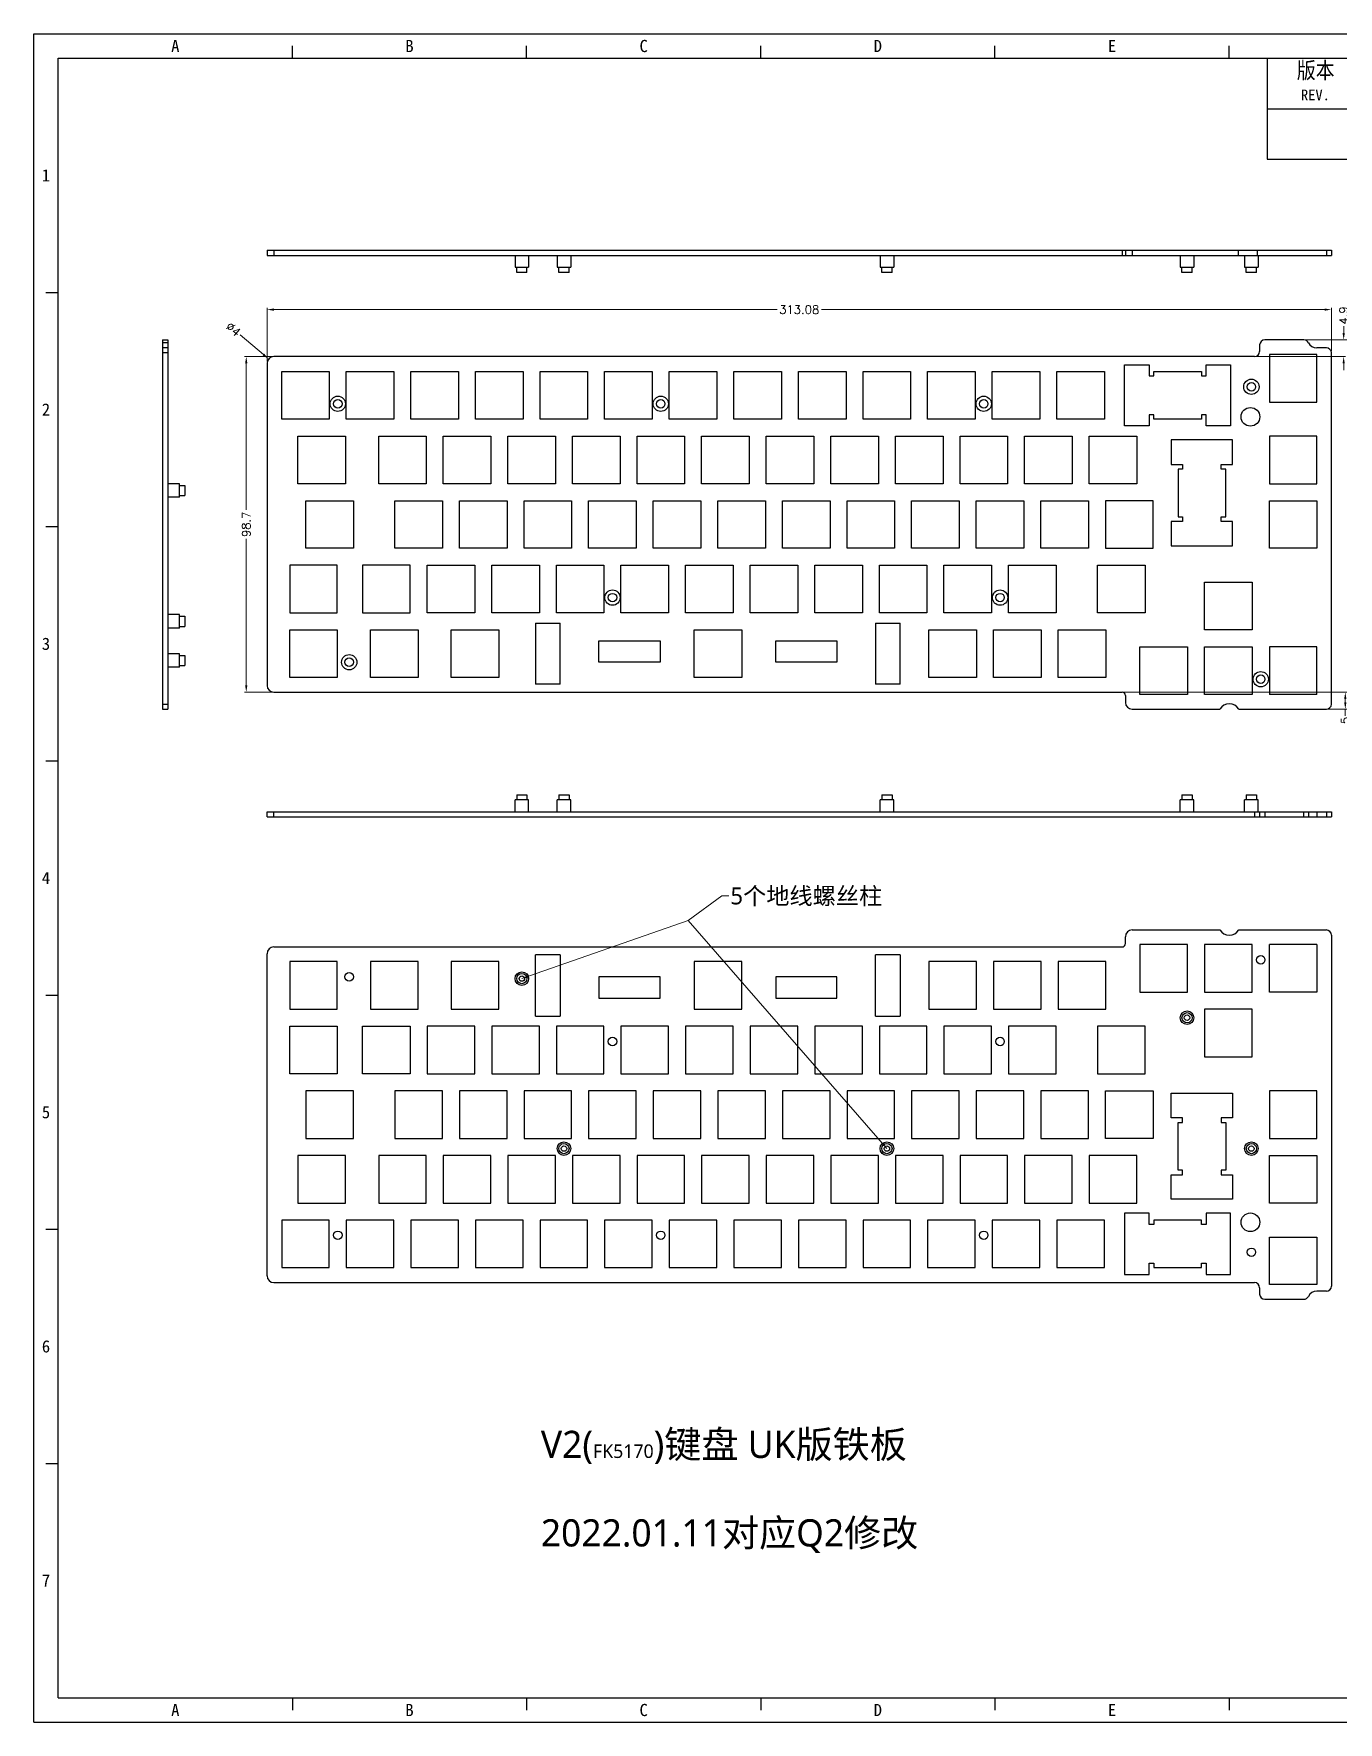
# Model space of a CAD drawing. Header units: millimetres. Extents: x 1828 to 4232, y -172 to 1484.
# Drawn here: x 1828.4 to 2212.1, y 426.4 to 922.9 of the extents above; entities that cross this region are included whole.
import ezdxf
from ezdxf.enums import TextEntityAlignment as Align

# ---------------------------------------------------------------- set-up
doc = ezdxf.new("R2010")
doc.units = ezdxf.units.MM
doc.header["$LTSCALE"] = 30.734
doc.header["$PDMODE"] = 3
doc.header["$PDSIZE"] = 8
doc.layers.get('0').update_dxf_attribs({"linetype": 'CONTINUOUS'})
doc.layers.get('Defpoints').update_dxf_attribs({"linetype": 'CONTINUOUS'})
doc.layers.add('BORDER', color=5, linetype='CONTINUOUS')
doc.layers.add('dim', color=82, linetype='CONTINUOUS', lineweight=9)
doc.styles.add('BORDER', font='')
doc.styles.add('ROMANC', font='romanc.shx', dxfattribs={"bigfont": 'gbcbig.shx'})
doc.styles.get("Standard").update_dxf_attribs({"font": 'txt', "width": 0.85})
doc.styles.get('BORDER').set_extended_font_data('SimSun')
doc.dimstyles.new('YanXiu', dxfattribs={"dimtxt": 2.5, "dimasz": 2.2, "dimexe": 0.66, "dimexo": 0.66, "dimgap": 0.66, "dimtad": 0, "dimdsep": 46, "dimtxsty": 'ROMANC', "dimcen": 0, "dimclrd": 256, "dimclre": 131, "dimclrt": 42, "dimazin": 2, "dimtfac": 1, "dimtofl": 0, "dimtmove": 0, "dimatfit": 3, "dimfxl": 0, "dimlwd": 5, "dimlwe": 5, "dimarcsym": 0})

# ---------------------------------------------------------------- blocks, each defined once
blk = doc.blocks.new('*D9')
at = {"layer": 'Defpoints', "color": 0}
for p in [(1897.05, 841.81), (1897.05, 826.01), (2210.13, 829.06)]:
    blk.add_point(p, dxfattribs=at)
at = {"layer": 'dim', "color": 131, "lineweight": 5}
for p, q in [((1897.05, 826.51), (1897.05, 842.31)), ((2210.13, 829.56), (2210.13, 842.31))]:
    blk.add_line(p, q, dxfattribs=at)
at = {"layer": 'dim', "lineweight": 5}
for p, q in [((1899.05, 841.81), (2047.08, 841.81)), ((2208.13, 841.81), (2060.1, 841.81))]:
    blk.add_line(p, q, dxfattribs=at)
at = {"layer": 'dim'}
for points in [[(1899.05, 842.14), (1899.05, 841.48), (1897.05, 841.81)], [(2208.13, 842.14), (2208.13, 841.48), (2210.13, 841.81)]]:
    blk.add_solid(points, dxfattribs=at)
at = {"layer": 'dim', "color": 42, "insert": (2053.59, 841.81), "char_height": 2.5, "attachment_point": 5, "style": 'ROMANC'}
blk.add_mtext('313.08', dxfattribs=at)
blk = doc.blocks.new('*D10')
at = {"layer": 'Defpoints', "color": 0}
for p in [(2202.03, 832.91), (2208.63, 724.31), (2217.75, 724.31)]:
    blk.add_point(p, dxfattribs=at)
at = {"layer": 'dim', "color": 131, "lineweight": 5}
for p, q in [((2202.53, 832.91), (2218.25, 832.91)), ((2209.13, 724.31), (2218.25, 724.31))]:
    blk.add_line(p, q, dxfattribs=at)
at = {"layer": 'dim', "lineweight": 5}
for p, q in [((2217.75, 830.91), (2217.75, 783.93)), ((2217.75, 726.31), (2217.75, 773.28))]:
    blk.add_line(p, q, dxfattribs=at)
at = {"layer": 'dim'}
for points in [[(2217.42, 830.91), (2218.09, 830.91), (2217.75, 832.91)], [(2217.42, 726.31), (2218.09, 726.31), (2217.75, 724.31)]]:
    blk.add_solid(points, dxfattribs=at)
at = {"layer": 'dim', "color": 42, "insert": (2217.75, 778.61), "char_height": 2.5, "attachment_point": 5, "rotation": 90, "style": 'ROMANC'}
blk.add_mtext('108.6', dxfattribs=at)
blk = doc.blocks.new('*D54')
at = {"layer": 'Defpoints', "color": 0}
for p in [(2148.53, 729.31), (2208.63, 724.31), (2214.21, 724.31)]:
    blk.add_point(p, dxfattribs=at)
at = {"layer": 'dim', "color": 131, "lineweight": 5}
for p, q in [((2149.03, 729.31), (2214.71, 729.31)), ((2209.13, 724.31), (2214.71, 724.31))]:
    blk.add_line(p, q, dxfattribs=at)
at = {"layer": 'dim', "lineweight": 5}
for p, q in [((2214.21, 727.31), (2214.21, 726.31)), ((2214.21, 724.31), (2214.21, 722.31))]:
    blk.add_line(p, q, dxfattribs=at)
at = {"layer": 'dim'}
for points in [[(2213.88, 727.31), (2214.54, 727.31), (2214.21, 729.31)], [(2213.88, 726.31), (2214.54, 726.31), (2214.21, 724.31)]]:
    blk.add_solid(points, dxfattribs=at)
at = {"layer": 'dim', "color": 42, "insert": (2214.21, 720.97), "char_height": 2.5, "attachment_point": 5, "rotation": 90, "style": 'ROMANC'}
blk.add_mtext('5', dxfattribs=at)
blk = doc.blocks.new('*D55')
at = {"layer": 'Defpoints', "color": 0}
for p in [(2202.03, 832.91), (2213.73, 832.91), (2187.51, 828.01)]:
    blk.add_point(p, dxfattribs=at)
at = {"layer": 'dim', "lineweight": 5}
for p, q in [((2213.73, 834.91), (2213.73, 836.91)), ((2213.73, 826.01), (2213.73, 824.01))]:
    blk.add_line(p, q, dxfattribs=at)
at = {"layer": 'dim', "color": 131, "lineweight": 5}
for p, q in [((2202.53, 832.91), (2214.23, 832.91)), ((2188.01, 828.01), (2214.23, 828.01))]:
    blk.add_line(p, q, dxfattribs=at)
at = {"layer": 'dim'}
for points in [[(2213.4, 834.91), (2214.06, 834.91), (2213.73, 832.91)], [(2213.4, 826.01), (2214.06, 826.01), (2213.73, 828.01)]]:
    blk.add_solid(points, dxfattribs=at)
at = {"layer": 'dim', "color": 42, "insert": (2213.73, 840.08), "char_height": 2.5, "attachment_point": 5, "rotation": 90, "style": 'ROMANC'}
blk.add_mtext('4.9', dxfattribs=at)
blk = doc.blocks.new('*D56')
at = {"layer": 'Defpoints', "color": 0}
for p in [(1890.94, 828.01), (1899.05, 828.01), (1899.05, 729.31)]:
    blk.add_point(p, dxfattribs=at)
at = {"layer": 'dim', "color": 131, "lineweight": 5}
for p, q in [((1898.55, 828.01), (1890.44, 828.01)), ((1898.55, 729.31), (1890.44, 729.31))]:
    blk.add_line(p, q, dxfattribs=at)
at = {"layer": 'dim', "lineweight": 5}
for p, q in [((1890.94, 826.01), (1890.94, 782.96)), ((1890.94, 731.31), (1890.94, 774.35))]:
    blk.add_line(p, q, dxfattribs=at)
at = {"layer": 'dim'}
for points in [[(1890.6, 826.01), (1891.27, 826.01), (1890.94, 828.01)], [(1890.6, 731.31), (1891.27, 731.31), (1890.94, 729.31)]]:
    blk.add_solid(points, dxfattribs=at)
at = {"layer": 'dim', "color": 42, "insert": (1890.94, 778.66), "char_height": 2.5, "attachment_point": 5, "rotation": 90, "style": 'ROMANC'}
blk.add_mtext('98.7', dxfattribs=at)
blk = doc.blocks.new('*D57')
at = {"layer": 'Defpoints', "color": 0}
for p in [(1897.52, 827.29), (1900.58, 824.72)]:
    blk.add_point(p, dxfattribs=at)
at = {"layer": 'dim', "lineweight": 5}
blk.add_line((1889.13, 834.36), (1895.99, 828.58), dxfattribs=at)
at = {"layer": 'dim'}
blk.add_solid([(1896.21, 828.84), (1895.78, 828.33), (1897.52, 827.29)], dxfattribs=at)
at = {"layer": 'dim', "color": 42, "insert": (1887.15, 836.03), "char_height": 2.5, "attachment_point": 5, "rotation": 319.8923, "style": 'ROMANC'}
blk.add_mtext('∅4', dxfattribs=at)

msp = doc.modelspace()

# ---------------------------------------------------------------- linework, layer by layer
at = {"color": 253}
for p, q in [((2191.222, 915.743), (2191.222, 886.032)), ((2191.222, 900.86), (2524.437, 900.86)), ((2191.222, 886.032), (2524.437, 886.032))]:
    msp.add_line(p, q, dxfattribs=at)
at = {"color": 7, "linetype": 'Continuous'}
for p, q in [((1897.052, 859.251), (1897.052, 857.751)), ((1897.052, 859.251), (2210.132, 859.251)), ((1899.052, 859.251), (1899.052, 857.751)), ((2148.532, 859.251), (2148.532, 857.751)), ((2149.532, 859.251), (2149.532, 857.751)), ((2151.532, 859.251), (2151.532, 857.751)), ((2182.822, 857.751), (2182.822, 859.251)), ((2188.362, 857.751), (2188.362, 859.251)), ((2208.632, 859.251), (2208.632, 857.751)), ((2210.132, 859.251), (2210.132, 857.751)), ((1897.052, 857.751), (2210.132, 857.751)), ((1970.002, 857.751), (1970.002, 854.251)), ((1970.002, 854.251), (1974.002, 854.251)), ((1970.502, 852.751), (1970.502, 854.251)), ((1973.502, 852.751), (1973.502, 854.251)), ((1974.002, 857.751), (1974.002, 854.251)), ((1982.382, 857.751), (1982.382, 854.251)), ((1982.382, 854.251), (1986.382, 854.251)), ((1982.882, 852.751), (1982.882, 854.251)), ((1985.882, 852.751), (1985.882, 854.251)), ((1986.382, 857.751), (1986.382, 854.251)), ((2077.382, 857.751), (2077.382, 854.251)), ((2077.382, 854.251), (2081.382, 854.251)), ((2077.882, 852.751), (2077.882, 854.251)), ((2080.882, 852.751), (2080.882, 854.251)), ((2081.382, 857.751), (2081.382, 854.251)), ((2165.657, 857.751), (2165.657, 854.251)), ((2165.657, 854.251), (2169.657, 854.251)), ((2166.157, 852.751), (2166.157, 854.251)), ((2169.157, 852.751), (2169.157, 854.251)), ((2169.657, 857.751), (2169.657, 854.251)), ((2184.582, 857.751), (2184.582, 854.251)), ((2184.582, 854.251), (2188.582, 854.251)), ((2185.082, 852.751), (2185.082, 854.251)), ((2188.082, 852.751), (2188.082, 854.251)), ((2188.582, 857.751), (2188.582, 854.251)), ((1973.502, 852.751), (1970.502, 852.751)), ((1985.882, 852.751), (1982.882, 852.751)), ((2080.882, 852.751), (2077.882, 852.751)), ((2169.157, 852.751), (2166.157, 852.751)), ((2188.082, 852.751), (2185.082, 852.751)), ((1866.329, 832.905), (1866.329, 724.305)), ((1866.329, 832.905), (1867.829, 832.905)), ((1867.829, 832.076), (1866.329, 832.076)), ((1867.829, 830.555), (1866.329, 830.555)), ((1867.829, 832.905), (1867.829, 724.305)), ((2189.012, 831.405), (2189.012, 829.505)), ((2202.029, 832.905), (2190.512, 832.905)), ((2208.632, 830.555), (2205.831, 830.555)), ((1867.829, 829.055), (1866.329, 829.055)), ((1897.052, 826.005), (1897.052, 731.305)), ((2187.512, 828.005), (1899.052, 828.005)), ((2149.277, 825.605), (2156.477, 825.605)), ((2149.277, 807.605), (2149.277, 825.605)), ((2156.477, 825.605), (2156.477, 822.305)), ((2173.277, 825.605), (2180.477, 825.605)), ((2173.277, 822.305), (2173.277, 825.605)), ((2180.477, 825.605), (2180.477, 807.605)), ((2205.882, 828.605), (2191.882, 828.605)), ((2191.882, 828.605), (2191.882, 814.605)), ((2205.882, 814.605), (2205.882, 828.605)), ((2210.132, 725.805), (2210.132, 829.055)), ((1901.352, 809.605), (1901.352, 823.605)), ((1901.352, 823.605), (1915.352, 823.605)), ((1915.352, 823.605), (1915.352, 809.605)), ((1920.352, 809.605), (1920.352, 823.605)), ((1920.352, 823.605), (1934.352, 823.605)), ((1934.352, 823.605), (1934.352, 809.605)), ((1939.352, 809.605), (1939.352, 823.605)), ((1939.352, 823.605), (1953.352, 823.605)), ((1953.352, 823.605), (1953.352, 809.605)), ((1958.352, 809.605), (1958.352, 823.605)), ((1958.352, 823.605), (1972.352, 823.605)), ((1972.352, 823.605), (1972.352, 809.605)), ((1977.352, 809.605), (1977.352, 823.605)), ((1977.352, 823.605), (1991.352, 823.605)), ((1991.352, 823.605), (1991.352, 809.605)), ((1996.352, 809.605), (1996.352, 823.605)), ((1996.352, 823.605), (2010.352, 823.605)), ((2010.352, 823.605), (2010.352, 809.605)), ((2015.352, 809.605), (2015.352, 823.605)), ((2015.352, 823.605), (2029.352, 823.605)), ((2029.352, 823.605), (2029.352, 809.605)), ((2034.352, 809.605), (2034.352, 823.605)), ((2034.352, 823.605), (2048.352, 823.605)), ((2048.352, 823.605), (2048.352, 809.605)), ((2053.352, 809.605), (2053.352, 823.605)), ((2053.352, 823.605), (2067.352, 823.605)), ((2067.352, 823.605), (2067.352, 809.605)), ((2072.352, 809.605), (2072.352, 823.605)), ((2072.352, 823.605), (2086.352, 823.605)), ((2086.352, 823.605), (2086.352, 809.605)), ((2091.352, 809.605), (2091.352, 823.605)), ((2091.352, 823.605), (2105.352, 823.605)), ((2105.352, 823.605), (2105.352, 809.605)), ((2110.352, 823.605), (2124.352, 823.605)), ((2110.352, 809.605), (2110.352, 823.605)), ((2124.352, 823.605), (2124.352, 809.605)), ((2129.352, 823.605), (2143.352, 823.605)), ((2129.352, 809.605), (2129.352, 823.605)), ((2143.352, 823.605), (2143.352, 809.605)), ((2156.477, 822.305), (2157.877, 822.305)), ((2157.877, 823.605), (2171.877, 823.605)), ((2157.877, 822.305), (2157.877, 823.605)), ((2171.877, 823.605), (2171.877, 822.305)), ((2171.877, 822.305), (2173.277, 822.305)), ((2191.882, 814.605), (2205.882, 814.605)), ((1915.352, 809.605), (1901.352, 809.605)), ((1934.352, 809.605), (1920.352, 809.605)), ((1953.352, 809.605), (1939.352, 809.605)), ((1972.352, 809.605), (1958.352, 809.605)), ((1991.352, 809.605), (1977.352, 809.605)), ((2010.352, 809.605), (1996.352, 809.605)), ((2029.352, 809.605), (2015.352, 809.605)), ((2048.352, 809.605), (2034.352, 809.605)), ((2067.352, 809.605), (2053.352, 809.605)), ((2086.352, 809.605), (2072.352, 809.605)), ((2105.352, 809.605), (2091.352, 809.605)), ((2124.352, 809.605), (2110.352, 809.605)), ((2143.352, 809.605), (2129.352, 809.605)), ((2157.877, 810.905), (2156.477, 810.905)), ((2156.477, 810.905), (2156.477, 807.605)), ((2157.877, 809.605), (2157.877, 810.905)), ((2171.877, 809.605), (2157.877, 809.605)), ((2173.277, 810.905), (2171.877, 810.905)), ((2171.877, 810.905), (2171.877, 809.605)), ((2173.277, 807.605), (2173.277, 810.905)), ((1906.117, 790.605), (1906.117, 804.605)), ((1906.117, 804.605), (1920.117, 804.605)), ((1920.117, 804.605), (1920.117, 790.605)), ((1929.882, 790.605), (1929.882, 804.605)), ((1929.882, 804.605), (1943.882, 804.605)), ((1943.882, 804.605), (1943.882, 790.605)), ((1948.882, 790.605), (1948.882, 804.605)), ((1948.882, 804.605), (1962.882, 804.605)), ((1962.882, 804.605), (1962.882, 790.605)), ((1967.882, 790.605), (1967.882, 804.605)), ((1967.882, 804.605), (1981.882, 804.605)), ((1981.882, 804.605), (1981.882, 790.605)), ((1986.882, 790.605), (1986.882, 804.605)), ((1986.882, 804.605), (2000.882, 804.605)), ((2000.882, 804.605), (2000.882, 790.605)), ((2005.882, 790.605), (2005.882, 804.605)), ((2005.882, 804.605), (2019.882, 804.605)), ((2019.882, 804.605), (2019.882, 790.605)), ((2024.882, 790.605), (2024.882, 804.605)), ((2024.882, 804.605), (2038.882, 804.605)), ((2038.882, 804.605), (2038.882, 790.605)), ((2043.882, 790.605), (2043.882, 804.605)), ((2043.882, 804.605), (2057.882, 804.605)), ((2057.882, 804.605), (2057.882, 790.605)), ((2062.882, 790.605), (2062.882, 804.605)), ((2062.882, 804.605), (2076.882, 804.605)), ((2076.882, 804.605), (2076.882, 790.605)), ((2081.882, 790.605), (2081.882, 804.605)), ((2081.882, 804.605), (2095.882, 804.605)), ((2095.882, 804.605), (2095.882, 790.605)), ((2100.882, 804.605), (2114.882, 804.605)), ((2100.882, 790.605), (2100.882, 804.605)), ((2114.882, 804.605), (2114.882, 790.605)), ((2119.882, 804.605), (2133.882, 804.605)), ((2119.882, 790.605), (2119.882, 804.605)), ((2133.882, 804.605), (2133.882, 790.605)), ((2138.882, 804.605), (2152.882, 804.605)), ((2138.882, 790.605), (2138.882, 804.605)), ((2156.477, 807.605), (2149.277, 807.605)), ((2152.882, 804.605), (2152.882, 790.605)), ((2180.477, 807.605), (2173.277, 807.605)), ((2205.882, 804.605), (2191.882, 804.605)), ((2191.882, 804.605), (2191.882, 790.605)), ((2205.882, 790.605), (2205.882, 804.605)), ((2181.022, 803.505), (2163.022, 803.505)), ((2163.022, 803.505), (2163.022, 796.305)), ((2181.022, 796.305), (2181.022, 803.505)), ((2163.022, 796.305), (2166.342, 796.305)), ((2166.342, 794.905), (2165.022, 794.905)), ((2165.022, 794.905), (2165.022, 780.905)), ((2166.342, 796.305), (2166.342, 794.905)), ((2177.702, 796.305), (2181.022, 796.305)), ((2177.702, 794.905), (2177.702, 796.305)), ((2179.022, 794.905), (2177.702, 794.905)), ((2179.022, 780.905), (2179.022, 794.905)), ((1871.329, 790.605), (1867.829, 790.605)), ((1871.329, 786.606), (1871.329, 790.605)), ((1871.329, 790.105), (1872.829, 790.105)), ((1872.829, 790.105), (1872.829, 787.105)), ((1920.117, 790.605), (1906.117, 790.605)), ((1943.882, 790.605), (1929.882, 790.605)), ((1962.882, 790.605), (1948.882, 790.605)), ((1981.882, 790.605), (1967.882, 790.605)), ((2000.882, 790.605), (1986.882, 790.605)), ((2019.882, 790.605), (2005.882, 790.605)), ((2038.882, 790.605), (2024.882, 790.605)), ((2057.882, 790.605), (2043.882, 790.605)), ((2076.882, 790.605), (2062.882, 790.605)), ((2095.882, 790.605), (2081.882, 790.605)), ((2114.882, 790.605), (2100.882, 790.605)), ((2133.882, 790.605), (2119.882, 790.605)), ((2152.882, 790.605), (2138.882, 790.605)), ((2191.882, 790.605), (2205.882, 790.605)), ((1871.329, 786.605), (1867.829, 786.605)), ((1871.329, 787.105), (1872.829, 787.105)), ((1908.502, 771.605), (1908.502, 785.605)), ((1908.502, 785.605), (1922.502, 785.605)), ((1922.502, 785.605), (1922.502, 771.605)), ((1934.647, 771.605), (1934.647, 785.605)), ((1934.647, 785.605), (1948.647, 785.605)), ((1948.647, 785.605), (1948.647, 771.605)), ((1953.647, 771.605), (1953.647, 785.605)), ((1953.647, 785.605), (1967.647, 785.605)), ((1967.647, 785.605), (1967.647, 771.605)), ((1972.647, 771.605), (1972.647, 785.605)), ((1972.647, 785.605), (1986.647, 785.605)), ((1986.647, 785.605), (1986.647, 771.605)), ((1991.647, 771.605), (1991.647, 785.605)), ((1991.647, 785.605), (2005.647, 785.605)), ((2005.647, 785.605), (2005.647, 771.605)), ((2010.647, 771.605), (2010.647, 785.605)), ((2010.647, 785.605), (2024.647, 785.605)), ((2024.647, 785.605), (2024.647, 771.605)), ((2029.647, 771.605), (2029.647, 785.605)), ((2029.647, 785.605), (2043.647, 785.605)), ((2043.647, 785.605), (2043.647, 771.605)), ((2048.647, 771.605), (2048.647, 785.605)), ((2048.647, 785.605), (2062.647, 785.605)), ((2062.647, 785.605), (2062.647, 771.605)), ((2067.647, 785.605), (2081.647, 785.605)), ((2067.647, 771.605), (2067.647, 785.605)), ((2081.647, 785.605), (2081.647, 771.605)), ((2086.647, 785.605), (2100.647, 785.605)), ((2086.647, 771.605), (2086.647, 785.605)), ((2100.647, 785.605), (2100.647, 771.605)), ((2105.647, 785.605), (2119.647, 785.605)), ((2105.647, 771.605), (2105.647, 785.605)), ((2119.647, 785.605), (2119.647, 771.605)), ((2124.647, 785.605), (2138.647, 785.605)), ((2124.647, 771.605), (2124.647, 785.605)), ((2138.647, 785.605), (2138.647, 771.605)), ((2157.647, 785.605), (2143.647, 785.605)), ((2143.647, 785.605), (2143.647, 771.605)), ((2157.647, 771.605), (2157.647, 785.605)), ((2191.882, 785.605), (2205.882, 785.605)), ((2191.882, 771.605), (2191.882, 785.605)), ((2205.882, 785.605), (2205.882, 771.605)), ((2165.022, 780.905), (2166.342, 780.905)), ((2166.342, 780.905), (2166.342, 779.505)), ((2177.702, 780.905), (2179.022, 780.905)), ((2177.702, 779.505), (2177.702, 780.905)), ((2166.342, 779.505), (2163.022, 779.505)), ((2163.022, 779.505), (2163.022, 772.305)), ((2181.022, 779.505), (2177.702, 779.505)), ((2181.022, 772.305), (2181.022, 779.505)), ((1922.502, 771.605), (1908.502, 771.605)), ((1948.647, 771.605), (1934.647, 771.605)), ((1967.647, 771.605), (1953.647, 771.605)), ((1986.647, 771.605), (1972.647, 771.605)), ((2005.647, 771.605), (1991.647, 771.605)), ((2024.647, 771.605), (2010.647, 771.605)), ((2043.647, 771.605), (2029.647, 771.605)), ((2062.647, 771.605), (2048.647, 771.605)), ((2081.647, 771.605), (2067.647, 771.605)), ((2100.647, 771.605), (2086.647, 771.605)), ((2119.647, 771.605), (2105.647, 771.605)), ((2138.647, 771.605), (2124.647, 771.605)), ((2143.647, 771.605), (2157.647, 771.605)), ((2163.022, 772.305), (2181.022, 772.305)), ((2205.882, 771.605), (2191.882, 771.605)), ((1903.722, 766.605), (1903.722, 752.605)), ((1917.722, 766.605), (1903.722, 766.605)), ((1917.722, 752.605), (1917.722, 766.605)), ((1925.157, 766.605), (1925.157, 752.605)), ((1939.157, 766.605), (1925.157, 766.605)), ((1939.157, 752.605), (1939.157, 766.605)), ((1944.157, 752.605), (1944.157, 766.605)), ((1944.157, 766.605), (1958.157, 766.605)), ((1958.157, 766.605), (1958.157, 752.605)), ((1963.157, 752.605), (1963.157, 766.605)), ((1963.157, 766.605), (1977.157, 766.605)), ((1977.157, 766.605), (1977.157, 752.605)), ((1982.157, 752.605), (1982.157, 766.605)), ((1982.157, 766.605), (1996.157, 766.605)), ((1996.157, 766.605), (1996.157, 752.605)), ((2001.157, 752.605), (2001.157, 766.605)), ((2001.157, 766.605), (2015.157, 766.605)), ((2015.157, 766.605), (2015.157, 752.605)), ((2020.157, 752.605), (2020.157, 766.605)), ((2020.157, 766.605), (2034.157, 766.605)), ((2034.157, 766.605), (2034.157, 752.605)), ((2039.157, 752.605), (2039.157, 766.605)), ((2039.157, 766.605), (2053.157, 766.605)), ((2053.157, 766.605), (2053.157, 752.605)), ((2058.157, 766.605), (2072.157, 766.605)), ((2058.157, 752.605), (2058.157, 766.605)), ((2072.157, 766.605), (2072.157, 752.605)), ((2077.157, 766.605), (2091.157, 766.605)), ((2077.157, 752.605), (2077.157, 766.605)), ((2091.157, 766.605), (2091.157, 752.605)), ((2096.157, 766.605), (2110.157, 766.605)), ((2096.157, 752.605), (2096.157, 766.605)), ((2110.157, 766.605), (2110.157, 752.605)), ((2115.157, 766.605), (2129.157, 766.605)), ((2115.157, 752.605), (2115.157, 766.605)), ((2129.157, 766.605), (2129.157, 752.605)), ((2141.307, 766.605), (2155.307, 766.605)), ((2141.307, 752.605), (2141.307, 766.605)), ((2155.307, 766.605), (2155.307, 752.605)), ((2172.832, 761.605), (2186.832, 761.605)), ((2172.832, 747.605), (2172.832, 761.605)), ((2186.832, 761.605), (2186.832, 747.605)), ((1871.329, 752.105), (1867.829, 752.105)), ((1871.329, 748.106), (1871.329, 752.105)), ((1871.329, 751.605), (1872.829, 751.605)), ((1872.829, 751.605), (1872.829, 748.605)), ((1903.722, 752.605), (1917.722, 752.605)), ((1925.157, 752.605), (1939.157, 752.605)), ((1958.157, 752.605), (1944.157, 752.605)), ((1977.157, 752.605), (1963.157, 752.605)), ((1996.157, 752.605), (1982.157, 752.605)), ((2015.157, 752.605), (2001.157, 752.605)), ((2034.157, 752.605), (2020.157, 752.605)), ((2053.157, 752.605), (2039.157, 752.605)), ((2072.157, 752.605), (2058.157, 752.605)), ((2091.157, 752.605), (2077.157, 752.605)), ((2110.157, 752.605), (2096.157, 752.605)), ((2129.157, 752.605), (2115.157, 752.605)), ((2155.307, 752.605), (2141.307, 752.605)), ((1871.329, 748.105), (1867.829, 748.105)), ((1871.329, 748.605), (1872.829, 748.605)), ((1903.722, 733.605), (1903.722, 747.605)), ((1903.722, 747.605), (1917.722, 747.605)), ((1917.722, 747.605), (1917.722, 733.605)), ((1927.487, 733.605), (1927.487, 747.605)), ((1927.487, 747.605), (1941.487, 747.605)), ((1941.487, 747.605), (1941.487, 733.605)), ((1951.252, 733.605), (1951.252, 747.605)), ((1951.252, 747.605), (1965.252, 747.605)), ((1965.252, 747.605), (1965.252, 733.605)), ((1976.057, 749.605), (1976.057, 731.605)), ((1976.057, 749.605), (1983.257, 749.605)), ((1983.257, 731.605), (1983.257, 749.605)), ((2022.657, 733.605), (2022.657, 747.605)), ((2022.657, 747.605), (2036.657, 747.605)), ((2036.657, 747.605), (2036.657, 733.605)), ((2076.057, 749.605), (2083.257, 749.605)), ((2076.057, 749.605), (2076.057, 731.605)), ((2083.257, 731.605), (2083.257, 749.605)), ((2091.682, 747.605), (2105.682, 747.605)), ((2091.682, 733.605), (2091.682, 747.605)), ((2105.682, 747.605), (2105.682, 733.605)), ((2110.732, 747.605), (2124.732, 747.605)), ((2110.732, 733.605), (2110.732, 747.605)), ((2124.732, 747.605), (2124.732, 733.605)), ((2129.782, 747.605), (2143.782, 747.605)), ((2129.782, 733.605), (2129.782, 747.605)), ((2143.782, 747.605), (2143.782, 733.605)), ((2186.832, 747.605), (2172.832, 747.605)), ((1871.329, 740.605), (1867.829, 740.605)), ((1871.329, 736.606), (1871.329, 740.605)), ((1871.329, 740.105), (1872.829, 740.105)), ((1872.829, 740.105), (1872.829, 737.105)), ((1994.657, 738.105), (1994.657, 744.355)), ((1994.657, 744.355), (2012.657, 744.355)), ((2012.657, 744.355), (2012.657, 738.105)), ((2046.657, 744.355), (2064.657, 744.355)), ((2046.657, 738.105), (2046.657, 744.355)), ((2064.657, 744.355), (2064.657, 738.105)), ((2153.782, 742.605), (2167.782, 742.605)), ((2153.782, 728.605), (2153.782, 742.605)), ((2167.782, 742.605), (2167.782, 728.605)), ((2172.832, 742.605), (2186.832, 742.605)), ((2172.832, 728.605), (2172.832, 742.605)), ((2186.832, 742.605), (2186.832, 728.605)), ((2205.882, 742.605), (2191.882, 742.605)), ((2191.882, 742.605), (2191.882, 728.605)), ((2205.882, 728.605), (2205.882, 742.605)), ((1871.329, 736.605), (1867.829, 736.605)), ((1871.329, 737.105), (1872.829, 737.105)), ((2012.657, 738.105), (1994.657, 738.105)), ((2064.657, 738.105), (2046.657, 738.105)), ((1917.722, 733.605), (1903.722, 733.605)), ((1941.487, 733.605), (1927.487, 733.605)), ((1965.252, 733.605), (1951.252, 733.605)), ((1983.257, 731.605), (1976.057, 731.605)), ((2036.657, 733.605), (2022.657, 733.605)), ((2083.257, 731.605), (2076.057, 731.605)), ((2105.682, 733.605), (2091.682, 733.605)), ((2124.732, 733.605), (2110.732, 733.605)), ((2143.782, 733.605), (2129.782, 733.605)), ((1866.329, 725.805), (1867.829, 725.805)), ((1899.052, 729.305), (2148.532, 729.305)), ((2149.532, 728.305), (2149.532, 726.305)), ((2167.782, 728.605), (2153.782, 728.605)), ((2186.832, 728.605), (2172.832, 728.605)), ((2205.882, 728.605), (2191.882, 728.605)), ((1866.329, 724.305), (1867.829, 724.305)), ((2151.532, 724.305), (2177.322, 724.305)), ((2182.862, 724.305), (2208.632, 724.305)), ((1970.002, 694.149), (1970.002, 697.649)), ((1974.002, 697.649), (1970.002, 697.649)), ((1970.502, 699.149), (1970.502, 697.649)), ((1970.502, 699.149), (1973.502, 699.149)), ((1973.502, 699.149), (1973.502, 697.649)), ((1974.002, 694.149), (1974.002, 697.649)), ((1982.382, 694.149), (1982.382, 697.649)), ((1986.382, 697.649), (1982.382, 697.649)), ((1982.882, 699.149), (1982.882, 697.649)), ((1982.882, 699.149), (1985.882, 699.149)), ((1985.882, 699.149), (1985.882, 697.649)), ((1986.382, 694.149), (1986.382, 697.649)), ((2081.382, 697.649), (2077.382, 697.649)), ((2077.382, 694.149), (2077.382, 697.649)), ((2077.882, 699.149), (2080.882, 699.149)), ((2077.882, 699.149), (2077.882, 697.649)), ((2080.882, 699.149), (2080.882, 697.649)), ((2081.382, 694.149), (2081.382, 697.649)), ((2169.657, 697.649), (2165.657, 697.649)), ((2165.657, 694.149), (2165.657, 697.649)), ((2166.157, 699.149), (2169.157, 699.149)), ((2166.157, 699.149), (2166.157, 697.649)), ((2169.157, 699.149), (2169.157, 697.649)), ((2169.657, 694.149), (2169.657, 697.649)), ((2188.582, 697.649), (2184.582, 697.649)), ((2184.582, 694.149), (2184.582, 697.649)), ((2185.082, 699.149), (2188.082, 699.149)), ((2185.082, 699.149), (2185.082, 697.649)), ((2188.082, 699.149), (2188.082, 697.649)), ((2188.582, 694.149), (2188.582, 697.649)), ((1897.052, 692.649), (1897.052, 694.149)), ((1897.052, 694.149), (2210.132, 694.149)), ((1897.052, 692.649), (2210.132, 692.649)), ((1899.052, 692.649), (1899.052, 694.149)), ((2187.512, 694.149), (2187.512, 692.649)), ((2189.012, 694.149), (2189.012, 692.649)), ((2190.512, 694.149), (2190.512, 692.649)), ((2202.029, 692.649), (2202.029, 694.149)), ((2203.371, 694.149), (2203.371, 692.649)), ((2205.831, 694.149), (2205.831, 692.649)), ((2208.632, 694.149), (2208.632, 692.649)), ((2210.132, 694.149), (2210.132, 692.649)), ((2149.532, 655.36), (2149.532, 657.36)), ((2151.532, 659.36), (2177.322, 659.36)), ((2182.862, 659.36), (2208.632, 659.36)), ((2210.132, 657.86), (2210.132, 554.61)), ((1897.052, 557.66), (1897.052, 652.36)), ((1899.052, 654.36), (2148.532, 654.36)), ((1976.057, 634.06), (1976.057, 652.06)), ((1983.257, 652.06), (1976.057, 652.06)), ((1983.257, 652.06), (1983.257, 634.06)), ((2083.257, 652.06), (2076.057, 652.06)), ((2076.057, 634.06), (2076.057, 652.06)), ((2083.257, 652.06), (2083.257, 634.06)), ((2167.782, 655.06), (2153.782, 655.06)), ((2153.782, 655.06), (2153.782, 641.06)), ((2167.782, 641.06), (2167.782, 655.06)), ((2186.832, 655.06), (2172.832, 655.06)), ((2172.832, 655.06), (2172.832, 641.06)), ((2186.832, 641.06), (2186.832, 655.06)), ((2205.882, 655.06), (2191.882, 655.06)), ((2191.882, 641.06), (2191.882, 655.06)), ((2205.882, 655.06), (2205.882, 641.06)), ((1903.722, 650.06), (1903.722, 636.06)), ((1917.722, 650.06), (1903.722, 650.06)), ((1917.722, 636.06), (1917.722, 650.06)), ((1927.487, 650.06), (1927.487, 636.06)), ((1941.487, 650.06), (1927.487, 650.06)), ((1941.487, 636.06), (1941.487, 650.06)), ((1951.252, 650.06), (1951.252, 636.06)), ((1965.252, 650.06), (1951.252, 650.06)), ((1965.252, 636.06), (1965.252, 650.06)), ((1994.657, 645.56), (1994.657, 639.31)), ((2012.657, 645.56), (1994.657, 645.56)), ((2012.657, 639.31), (2012.657, 645.56)), ((2022.657, 650.06), (2022.657, 636.06)), ((2036.657, 650.06), (2022.657, 650.06)), ((2036.657, 636.06), (2036.657, 650.06)), ((2046.657, 645.56), (2046.657, 639.31)), ((2064.657, 645.56), (2046.657, 645.56)), ((2064.657, 639.31), (2064.657, 645.56)), ((2105.682, 650.06), (2091.682, 650.06)), ((2091.682, 650.06), (2091.682, 636.06)), ((2105.682, 636.06), (2105.682, 650.06)), ((2124.732, 650.06), (2110.732, 650.06)), ((2110.732, 650.06), (2110.732, 636.06)), ((2124.732, 636.06), (2124.732, 650.06)), ((2143.782, 650.06), (2129.782, 650.06)), ((2129.782, 650.06), (2129.782, 636.06)), ((2143.782, 636.06), (2143.782, 650.06)), ((2153.782, 641.06), (2167.782, 641.06)), ((2172.832, 641.06), (2186.832, 641.06)), ((2205.882, 641.06), (2191.882, 641.06)), ((1903.722, 636.06), (1917.722, 636.06)), ((1927.487, 636.06), (1941.487, 636.06)), ((1951.252, 636.06), (1965.252, 636.06)), ((1994.657, 639.31), (2012.657, 639.31)), ((2022.657, 636.06), (2036.657, 636.06)), ((2046.657, 639.31), (2064.657, 639.31)), ((2091.682, 636.06), (2105.682, 636.06)), ((2110.732, 636.06), (2124.732, 636.06)), ((2129.782, 636.06), (2143.782, 636.06)), ((2186.832, 636.06), (2172.832, 636.06)), ((2172.832, 636.06), (2172.832, 622.06)), ((2186.832, 622.06), (2186.832, 636.06)), ((1903.722, 617.06), (1903.722, 631.06)), ((1903.722, 631.06), (1917.722, 631.06)), ((1917.722, 631.06), (1917.722, 617.06)), ((1925.157, 617.06), (1925.157, 631.06)), ((1925.157, 631.06), (1939.157, 631.06)), ((1939.157, 631.06), (1939.157, 617.06)), ((1944.157, 631.06), (1944.157, 617.06)), ((1958.157, 631.06), (1944.157, 631.06)), ((1958.157, 617.06), (1958.157, 631.06)), ((1963.157, 631.06), (1963.157, 617.06)), ((1977.157, 631.06), (1963.157, 631.06)), ((1976.057, 634.06), (1983.257, 634.06)), ((1977.157, 617.06), (1977.157, 631.06)), ((1982.157, 631.06), (1982.157, 617.06)), ((1996.157, 631.06), (1982.157, 631.06)), ((1996.157, 617.06), (1996.157, 631.06)), ((2001.157, 631.06), (2001.157, 617.06)), ((2015.157, 631.06), (2001.157, 631.06)), ((2015.157, 617.06), (2015.157, 631.06)), ((2020.157, 631.06), (2020.157, 617.06)), ((2034.157, 631.06), (2020.157, 631.06)), ((2034.157, 617.06), (2034.157, 631.06)), ((2039.157, 631.06), (2039.157, 617.06)), ((2053.157, 631.06), (2039.157, 631.06)), ((2053.157, 617.06), (2053.157, 631.06)), ((2058.157, 631.06), (2058.157, 617.06)), ((2072.157, 631.06), (2058.157, 631.06)), ((2072.157, 617.06), (2072.157, 631.06)), ((2076.057, 634.06), (2083.257, 634.06)), ((2077.157, 631.06), (2077.157, 617.06)), ((2091.157, 631.06), (2077.157, 631.06)), ((2091.157, 617.06), (2091.157, 631.06)), ((2110.157, 631.06), (2096.157, 631.06)), ((2096.157, 631.06), (2096.157, 617.06)), ((2110.157, 617.06), (2110.157, 631.06)), ((2129.157, 631.06), (2115.157, 631.06)), ((2115.157, 631.06), (2115.157, 617.06)), ((2129.157, 617.06), (2129.157, 631.06)), ((2155.307, 631.06), (2141.307, 631.06)), ((2141.307, 631.06), (2141.307, 617.06)), ((2155.307, 617.06), (2155.307, 631.06)), ((2172.832, 622.06), (2186.832, 622.06)), ((1917.722, 617.06), (1903.722, 617.06)), ((1939.157, 617.06), (1925.157, 617.06)), ((1944.157, 617.06), (1958.157, 617.06)), ((1963.157, 617.06), (1977.157, 617.06)), ((1982.157, 617.06), (1996.157, 617.06)), ((2001.157, 617.06), (2015.157, 617.06)), ((2020.157, 617.06), (2034.157, 617.06)), ((2039.157, 617.06), (2053.157, 617.06)), ((2058.157, 617.06), (2072.157, 617.06)), ((2077.157, 617.06), (2091.157, 617.06)), ((2096.157, 617.06), (2110.157, 617.06)), ((2115.157, 617.06), (2129.157, 617.06)), ((2141.307, 617.06), (2155.307, 617.06)), ((1908.502, 612.06), (1908.502, 598.06)), ((1922.502, 612.06), (1908.502, 612.06)), ((1922.502, 598.06), (1922.502, 612.06)), ((1934.647, 612.06), (1934.647, 598.06)), ((1948.647, 612.06), (1934.647, 612.06)), ((1948.647, 598.06), (1948.647, 612.06)), ((1953.647, 612.06), (1953.647, 598.06)), ((1967.647, 612.06), (1953.647, 612.06)), ((1967.647, 598.06), (1967.647, 612.06)), ((1972.647, 612.06), (1972.647, 598.06)), ((1986.647, 612.06), (1972.647, 612.06)), ((1986.647, 598.06), (1986.647, 612.06)), ((1991.647, 612.06), (1991.647, 598.06)), ((2005.647, 612.06), (1991.647, 612.06)), ((2005.647, 598.06), (2005.647, 612.06)), ((2010.647, 612.06), (2010.647, 598.06)), ((2024.647, 612.06), (2010.647, 612.06)), ((2024.647, 598.06), (2024.647, 612.06)), ((2029.647, 612.06), (2029.647, 598.06)), ((2043.647, 612.06), (2029.647, 612.06)), ((2043.647, 598.06), (2043.647, 612.06)), ((2048.647, 612.06), (2048.647, 598.06)), ((2062.647, 612.06), (2048.647, 612.06)), ((2062.647, 598.06), (2062.647, 612.06)), ((2081.647, 612.06), (2067.647, 612.06)), ((2067.647, 612.06), (2067.647, 598.06)), ((2081.647, 598.06), (2081.647, 612.06)), ((2100.647, 612.06), (2086.647, 612.06)), ((2086.647, 612.06), (2086.647, 598.06)), ((2100.647, 598.06), (2100.647, 612.06)), ((2119.647, 612.06), (2105.647, 612.06)), ((2105.647, 612.06), (2105.647, 598.06)), ((2119.647, 598.06), (2119.647, 612.06)), ((2138.647, 612.06), (2124.647, 612.06)), ((2124.647, 612.06), (2124.647, 598.06)), ((2138.647, 598.06), (2138.647, 612.06)), ((2143.647, 612.06), (2157.647, 612.06)), ((2143.647, 598.06), (2143.647, 612.06)), ((2157.647, 612.06), (2157.647, 598.06)), ((2163.022, 611.36), (2181.022, 611.36)), ((2163.022, 604.16), (2163.022, 611.36)), ((2181.022, 611.36), (2181.022, 604.16)), ((2205.882, 612.06), (2191.882, 612.06)), ((2191.882, 612.06), (2191.882, 598.06)), ((2205.882, 598.06), (2205.882, 612.06)), ((2166.342, 604.16), (2163.022, 604.16)), ((2165.022, 602.76), (2166.342, 602.76)), ((2165.022, 588.76), (2165.022, 602.76)), ((2166.342, 602.76), (2166.342, 604.16)), ((2181.022, 604.16), (2177.702, 604.16)), ((2177.702, 604.16), (2177.702, 602.76)), ((2177.702, 602.76), (2179.022, 602.76)), ((2179.022, 602.76), (2179.022, 588.76)), ((1908.502, 598.06), (1922.502, 598.06)), ((1934.647, 598.06), (1948.647, 598.06)), ((1953.647, 598.06), (1967.647, 598.06)), ((1972.647, 598.06), (1986.647, 598.06)), ((1991.647, 598.06), (2005.647, 598.06)), ((2010.647, 598.06), (2024.647, 598.06)), ((2029.647, 598.06), (2043.647, 598.06)), ((2048.647, 598.06), (2062.647, 598.06)), ((2067.647, 598.06), (2081.647, 598.06)), ((2086.647, 598.06), (2100.647, 598.06)), ((2105.647, 598.06), (2119.647, 598.06)), ((2124.647, 598.06), (2138.647, 598.06)), ((2157.647, 598.06), (2143.647, 598.06)), ((2191.882, 598.06), (2205.882, 598.06)), ((1906.117, 593.06), (1906.117, 579.06)), ((1920.117, 593.06), (1906.117, 593.06)), ((1920.117, 579.06), (1920.117, 593.06)), ((1929.882, 593.06), (1929.882, 579.06)), ((1943.882, 593.06), (1929.882, 593.06)), ((1943.882, 579.06), (1943.882, 593.06)), ((1948.882, 593.06), (1948.882, 579.06)), ((1962.882, 593.06), (1948.882, 593.06)), ((1962.882, 579.06), (1962.882, 593.06)), ((1967.882, 593.06), (1967.882, 579.06)), ((1981.882, 593.06), (1967.882, 593.06)), ((1981.882, 579.06), (1981.882, 593.06)), ((1986.882, 593.06), (1986.882, 579.06)), ((2000.882, 593.06), (1986.882, 593.06)), ((2000.882, 579.06), (2000.882, 593.06)), ((2005.882, 593.06), (2005.882, 579.06)), ((2019.882, 593.06), (2005.882, 593.06)), ((2019.882, 579.06), (2019.882, 593.06)), ((2024.882, 593.06), (2024.882, 579.06)), ((2038.882, 593.06), (2024.882, 593.06)), ((2038.882, 579.06), (2038.882, 593.06)), ((2043.882, 593.06), (2043.882, 579.06)), ((2057.882, 593.06), (2043.882, 593.06)), ((2057.882, 579.06), (2057.882, 593.06)), ((2076.882, 593.06), (2062.882, 593.06)), ((2062.882, 593.06), (2062.882, 579.06)), ((2076.882, 579.06), (2076.882, 593.06)), ((2095.882, 593.06), (2081.882, 593.06)), ((2081.882, 593.06), (2081.882, 579.06)), ((2095.882, 579.06), (2095.882, 593.06)), ((2114.882, 593.06), (2100.882, 593.06)), ((2100.882, 593.06), (2100.882, 579.06)), ((2114.882, 579.06), (2114.882, 593.06)), ((2133.882, 593.06), (2119.882, 593.06)), ((2119.882, 593.06), (2119.882, 579.06)), ((2133.882, 579.06), (2133.882, 593.06)), ((2152.882, 593.06), (2138.882, 593.06)), ((2138.882, 593.06), (2138.882, 579.06)), ((2152.882, 579.06), (2152.882, 593.06)), ((2191.882, 593.06), (2205.882, 593.06)), ((2191.882, 579.06), (2191.882, 593.06)), ((2205.882, 593.06), (2205.882, 579.06)), ((2163.022, 587.36), (2166.342, 587.36)), ((2163.022, 580.16), (2163.022, 587.36)), ((2166.342, 588.76), (2165.022, 588.76)), ((2166.342, 587.36), (2166.342, 588.76)), ((2179.022, 588.76), (2177.702, 588.76)), ((2177.702, 588.76), (2177.702, 587.36)), ((2177.702, 587.36), (2181.022, 587.36)), ((2181.022, 587.36), (2181.022, 580.16)), ((1906.117, 579.06), (1920.117, 579.06)), ((1929.882, 579.06), (1943.882, 579.06)), ((1948.882, 579.06), (1962.882, 579.06)), ((1967.882, 579.06), (1981.882, 579.06)), ((1986.882, 579.06), (2000.882, 579.06)), ((2005.882, 579.06), (2019.882, 579.06)), ((2024.882, 579.06), (2038.882, 579.06)), ((2043.882, 579.06), (2057.882, 579.06)), ((2062.882, 579.06), (2076.882, 579.06)), ((2081.882, 579.06), (2095.882, 579.06)), ((2100.882, 579.06), (2114.882, 579.06)), ((2119.882, 579.06), (2133.882, 579.06)), ((2138.882, 579.06), (2152.882, 579.06)), ((2156.477, 576.06), (2149.277, 576.06)), ((2149.277, 576.06), (2149.277, 558.06)), ((2156.477, 572.76), (2156.477, 576.06)), ((2181.022, 580.16), (2163.022, 580.16)), ((2180.477, 576.06), (2173.277, 576.06)), ((2173.277, 576.06), (2173.277, 572.76)), ((2180.477, 558.06), (2180.477, 576.06)), ((2205.882, 579.06), (2191.882, 579.06)), ((1901.352, 574.06), (1901.352, 560.06)), ((1915.352, 574.06), (1901.352, 574.06)), ((1915.352, 560.06), (1915.352, 574.06)), ((1920.352, 574.06), (1920.352, 560.06)), ((1934.352, 574.06), (1920.352, 574.06)), ((1934.352, 560.06), (1934.352, 574.06)), ((1939.352, 574.06), (1939.352, 560.06)), ((1953.352, 574.06), (1939.352, 574.06)), ((1953.352, 560.06), (1953.352, 574.06)), ((1958.352, 574.06), (1958.352, 560.06)), ((1972.352, 574.06), (1958.352, 574.06)), ((1972.352, 560.06), (1972.352, 574.06)), ((1977.352, 574.06), (1977.352, 560.06)), ((1991.352, 574.06), (1977.352, 574.06)), ((1991.352, 560.06), (1991.352, 574.06)), ((1996.352, 574.06), (1996.352, 560.06)), ((2010.352, 574.06), (1996.352, 574.06)), ((2010.352, 560.06), (2010.352, 574.06)), ((2015.352, 574.06), (2015.352, 560.06)), ((2029.352, 574.06), (2015.352, 574.06)), ((2029.352, 560.06), (2029.352, 574.06)), ((2048.352, 574.06), (2034.352, 574.06)), ((2034.352, 574.06), (2034.352, 560.06)), ((2048.352, 560.06), (2048.352, 574.06)), ((2067.352, 574.06), (2053.352, 574.06)), ((2053.352, 574.06), (2053.352, 560.06)), ((2067.352, 560.06), (2067.352, 574.06)), ((2086.352, 574.06), (2072.352, 574.06)), ((2072.352, 574.06), (2072.352, 560.06)), ((2086.352, 560.06), (2086.352, 574.06)), ((2105.352, 574.06), (2091.352, 574.06)), ((2091.352, 574.06), (2091.352, 560.06)), ((2105.352, 560.06), (2105.352, 574.06)), ((2124.352, 574.06), (2110.352, 574.06)), ((2110.352, 574.06), (2110.352, 560.06)), ((2124.352, 560.06), (2124.352, 574.06)), ((2143.352, 574.06), (2129.352, 574.06)), ((2129.352, 574.06), (2129.352, 560.06)), ((2143.352, 560.06), (2143.352, 574.06)), ((2157.877, 572.76), (2156.477, 572.76)), ((2171.877, 574.06), (2157.877, 574.06)), ((2157.877, 574.06), (2157.877, 572.76)), ((2171.877, 572.76), (2171.877, 574.06)), ((2173.277, 572.76), (2171.877, 572.76)), ((2191.882, 569.06), (2205.882, 569.06)), ((2191.882, 555.06), (2191.882, 569.06)), ((2205.882, 569.06), (2205.882, 555.06)), ((2156.477, 561.36), (2157.877, 561.36)), ((2156.477, 558.06), (2156.477, 561.36)), ((2157.877, 561.36), (2157.877, 560.06)), ((2171.877, 561.36), (2173.277, 561.36)), ((2171.877, 560.06), (2171.877, 561.36)), ((2173.277, 561.36), (2173.277, 558.06)), ((1901.352, 560.06), (1915.352, 560.06)), ((1920.352, 560.06), (1934.352, 560.06)), ((1939.352, 560.06), (1953.352, 560.06)), ((1958.352, 560.06), (1972.352, 560.06)), ((1977.352, 560.06), (1991.352, 560.06)), ((1996.352, 560.06), (2010.352, 560.06)), ((2015.352, 560.06), (2029.352, 560.06)), ((2034.352, 560.06), (2048.352, 560.06)), ((2053.352, 560.06), (2067.352, 560.06)), ((2072.352, 560.06), (2086.352, 560.06)), ((2091.352, 560.06), (2105.352, 560.06)), ((2110.352, 560.06), (2124.352, 560.06)), ((2129.352, 560.06), (2143.352, 560.06)), ((2149.277, 558.06), (2156.477, 558.06)), ((2157.877, 560.06), (2171.877, 560.06)), ((2173.277, 558.06), (2180.477, 558.06)), ((1899.052, 555.66), (2187.512, 555.66)), ((2189.012, 554.16), (2189.012, 552.26)), ((2205.882, 555.06), (2191.882, 555.06)), ((2208.632, 553.11), (2205.831, 553.11)), ((2190.512, 550.76), (2202.029, 550.76))]:
    msp.add_line(p, q, dxfattribs=at)
for centre, radius in [((2186.582, 819.105), 2.25), ((2186.582, 819.105), 1.25), ((1917.852, 814.105), 2.25), ((1917.852, 814.105), 1.25), ((2012.852, 814.105), 2.25), ((2012.852, 814.105), 1.25), ((2107.852, 814.105), 2.25), ((2107.852, 814.105), 1.25), ((2186.291, 810.277), 2.75), ((1998.657, 757.105), 2.25), ((1998.657, 757.105), 1.25), ((2112.657, 757.105), 2.25), ((2112.657, 757.105), 1.25), ((1921.222, 738.105), 2.25), ((1921.222, 738.105), 1.25), ((2189.332, 733.105), 2.25), ((2189.332, 733.105), 1.25), ((2189.332, 650.56), 1.25), ((1921.222, 645.56), 1.25), ((1972.002, 645.06), 2), ((1972.002, 645.06), 1.5), ((1972.002, 645.06), 0.8), ((2167.657, 633.56), 2), ((2167.657, 633.56), 1.5), ((2167.657, 633.56), 0.8), ((1998.657, 626.56), 1.25), ((2112.657, 626.56), 1.25), ((1984.382, 595.06), 2), ((1984.382, 595.06), 1.5), ((2079.382, 595.06), 2), ((2079.382, 595.06), 1.5), ((2186.582, 595.06), 2), ((2186.582, 595.06), 1.5), ((1984.382, 595.06), 0.8), ((2079.382, 595.06), 0.8), ((2186.582, 595.06), 0.8), ((2186.291, 573.389), 2.75), ((1917.852, 569.56), 1.25), ((2012.852, 569.56), 1.25), ((2107.852, 569.56), 1.25), ((2186.582, 564.56), 1.25)]:
    msp.add_circle(centre, radius, dxfattribs=at)
for centre, radius, start, end in [((2187.512, 829.505), 1.5, 270, 0), ((2190.512, 831.405), 1.5, 90, 180), ((2202.029, 831.405), 1.5, 26.55514, 90), ((2205.831, 833.305), 2.75, 206.55514, 270), ((2208.632, 829.055), 1.5, 0, 90), ((1899.052, 826.005), 2, 90, 180), ((1899.052, 731.305), 2, 180, 270), ((2148.532, 728.305), 1, 0, 90), ((2151.532, 726.305), 2, 180, 270), ((2180.092, 722.605), 3.25, 31.53887, 148.46113), ((2208.632, 725.805), 1.5, 270, 0), ((2151.532, 657.36), 2, 90, 180), ((2180.092, 661.06), 3.25, 211.53887, 328.46113), ((2208.632, 657.86), 1.5, 0, 90), ((1899.052, 652.36), 2, 90, 180), ((2148.532, 655.36), 1, 270, 0), ((1899.052, 557.66), 2, 180, 270), ((2187.512, 554.16), 1.5, 0, 90), ((2190.512, 552.26), 1.5, 180, 270), ((2202.029, 552.26), 1.5, 270, 333.44486), ((2205.831, 550.36), 2.75, 90, 153.44486), ((2208.632, 554.61), 1.5, 270, 0)]:
    msp.add_arc(centre, radius, start, end, dxfattribs=at)
at = {"layer": 'BORDER', "color": 0, "linetype": 'Continuous'}
for p, q in [((1828.431, 426.358), (1828.431, 922.937)), ((1828.431, 922.937), (2531.631, 922.937)), ((1904.506, 915.743), (1904.506, 919.34)), ((1973.387, 915.743), (1973.387, 919.34)), ((2042.269, 915.743), (2042.269, 919.34)), ((2111.15, 915.743), (2111.15, 919.34)), ((2180.031, 915.743), (2180.031, 919.34)), ((1835.625, 433.552), (1835.625, 915.743)), ((1835.625, 915.743), (2524.437, 915.743)), ((1832.028, 846.862), (1835.625, 846.862)), ((1832.028, 777.98), (1835.625, 777.98)), ((1832.028, 709.099), (1835.625, 709.099)), ((1832.028, 640.218), (1835.625, 640.218)), ((1832.028, 571.337), (1835.625, 571.337)), ((1832.028, 502.455), (1835.625, 502.455)), ((1835.625, 433.552), (2524.437, 433.552)), ((1835.625, 433.552), (2524.437, 433.552)), ((1904.506, 433.552), (1904.506, 429.955)), ((1973.387, 433.552), (1973.387, 429.955)), ((2042.269, 433.552), (2042.269, 429.955)), ((2111.15, 433.552), (2111.15, 429.955)), ((2180.031, 433.552), (2180.031, 429.955)), ((2180.031, 433.552), (2180.031, 429.955)), ((1828.431, 426.358), (2531.631, 426.358)), ((1828.431, 426.358), (2531.631, 426.358))]:
    msp.add_line(p, q, dxfattribs=at)

# ---------------------------------------------------------------- texts
at = {"color": 0, "linetype": 'Continuous'}
msp.add_text('REV.', height=3.1239, dxfattribs=at).set_placement((2201.166, 903.379))
at = {"color": 141, "insert": (2199.956, 914.592), "char_height": 4.78997, "width": 83.84947, "attachment_point": 1}
msp.add_mtext('{\\fSimSun|b0|i0|c134|p54;版本}', dxfattribs=at)
at = {"color": 7, "linetype": 'Continuous', "char_height": 8, "attachment_point": 1, "style": 'ROMANC'}
for s, insert in [('{\\fMicrosoft YaHei|b0|i0|c134|p34;\\C256;V2(\\H0.5x;FK5170\\H2x;)键盘 UK版铁板}', (1977.587, 512.073)), ('{\\fMicrosoft YaHei|b0|i0|c134|p34;\\C256;2022.01.11对应Q2修改}', (1977.587, 486.048))]:
    msp.add_mtext(s, dxfattribs=dict(at, insert=insert))
at = {"layer": 'BORDER', "color": 0, "style": 'BORDER'}
for s, p in [('A', (1870.066, 919.34)), ('B', (1938.947, 919.34)), ('C', (2007.828, 919.34)), ('D', (2076.709, 919.34)), ('E', (2145.59, 919.34)), ('1', (1832.028, 881.302)), ('2', (1832.028, 812.421)), ('3', (1832.028, 743.54)), ('4', (1832.028, 674.658)), ('5', (1832.028, 605.777)), ('6', (1832.028, 536.896)), ('7', (1832.028, 468.015)), ('A', (1870.066, 429.955)), ('A', (1870.066, 429.955)), ('B', (1938.947, 429.955)), ('C', (2007.828, 429.955)), ('D', (2076.709, 429.955)), ('E', (2145.59, 429.955))]:
    msp.add_text(s, height=3.597, dxfattribs=at).set_placement(p, align=Align.MIDDLE_CENTER)
at = {"layer": 'dim', "color": 42, "insert": (2033.345, 671.893), "char_height": 5, "attachment_point": 1, "style": 'ROMANC'}
msp.add_mtext('{\\fMicrosoft YaHei|b0|i0|c134|p34;5个地线螺丝柱}', dxfattribs=at)

# ---------------------------------------------------------------- dimensions: what is measured, and where the dimension line sits
at = {"layer": 'dim'}
dim = msp.add_linear_dim(base=(1897.052, 841.81), p1=(2210.132, 829.055), p2=(1897.052, 826.005), dimstyle='YanXiu', override={"dimasz": 2, "dimexe": 0.49975, "dimexo": 0.49975, "dimgap": 0.49975}, dxfattribs=at)
dim.commit()
dim.dimension.update_dxf_attribs({"geometry": '*D9', "text_midpoint": (2053.592, 841.81)})
for base, p1, p2, picture, middle in [((2213.728, 832.905), (2187.512, 828.005), (2202.029, 832.905), '*D55', (2213.728, 840.084)), ((1890.936, 828.005), (1899.052, 729.305), (1899.052, 828.005), '*D56', (1890.936, 778.655)), ((2214.212, 724.305), (2148.532, 729.305), (2208.632, 724.305), '*D54', (2214.212, 720.972))]:
    dim = msp.add_linear_dim(base=base, p1=p1, p2=p2, angle=90, dimstyle='YanXiu', override={"dimasz": 2, "dimexe": 0.49975, "dimexo": 0.49975, "dimgap": 0.49975}, dxfattribs=at)
    dim.commit()
    dim.dimension.update_dxf_attribs({"geometry": picture, "text_midpoint": middle})
dim = msp.add_diameter_dim_2p(p1=(1900.582, 824.717), p2=(1897.522, 827.294), dimstyle='YanXiu', override={"dimasz": 2, "dimexe": 0.49975, "dimexo": 0.49975, "dimgap": 0.49975}, dxfattribs=at)
dim.commit()
dim.dimension.update_dxf_attribs({"geometry": '*D57', "text_midpoint": (1887.153, 836.028), "dimtype": 163})
dim = msp.add_linear_dim(base=(2217.752, 724.305), p1=(2202.029, 832.905), p2=(2208.632, 724.305), angle=90, dimstyle='YanXiu', override={"dimasz": 2, "dimexe": 0.49975, "dimexo": 0.49975, "dimgap": 0.49975}, dxfattribs=at)
dim.commit()
dim.dimension.update_dxf_attribs({"geometry": '*D10', "text_midpoint": (2217.752, 778.605), "dimtype": 160})

# ---------------------------------------------------------------- leaders
at = {"layer": 'dim', "annotation_type": 0, "has_hookline": 1, "hookline_direction": 0, "text_width": 42.895}
msp.add_leader([(1972.002, 645.06), (2020.96, 662.127), (2030.845, 669.393), (2032.845, 669.393)], dimstyle='YanXiu', override={"dimasz": 2, "dimexe": 0.49975, "dimexo": 0.49975, "dimgap": 0.49975, "dimtad": 0}, dxfattribs=at)
at = {"layer": 'dim'}
msp.add_leader([(2079.382, 595.06), (2020.96, 662.127), (2030.845, 669.393)], dimstyle='YanXiu', override={"dimasz": 2, "dimexe": 0.49975, "dimexo": 0.49975, "dimgap": 0.49975, "dimtad": 0}, dxfattribs=at)

doc.saveas('drawing.dxf')
